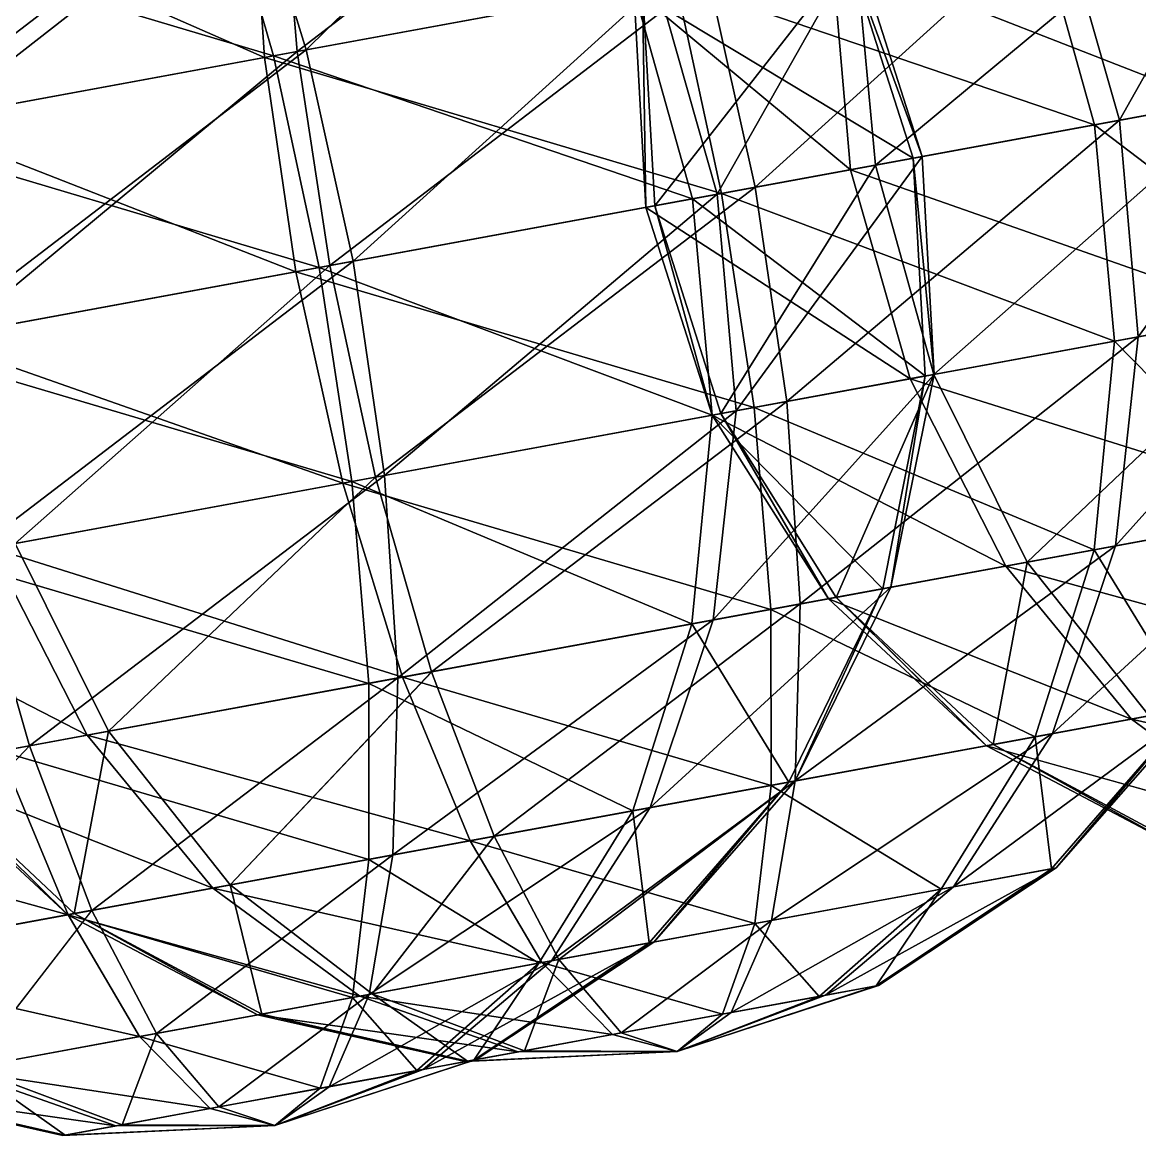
# Model space of a CAD drawing. Header units: metres. Extents: x -550 to 12, y -466 to 28.
# Drawn here: x -425.71 to -385.62, y -94.14 to -54.18 of the extents above; entities that cross this region are included whole.
import ezdxf

# ---------------------------------------------------------------- set-up
doc = ezdxf.new("R2010")
doc.units = ezdxf.units.M

msp = doc.modelspace()

# ---------------------------------------------------------------- linework, layer by layer
for points in [[(-415.8435, -55.230766, -864.58636), (-416.45117, -47.98564, -861.67566), (-403.22772, -45.55163, -861.3896), (-403.22763, -45.55153, -861.38947)], [(-415.8435, -55.230766, -864.58636), (-403.22772, -45.55163, -861.3896), (-401.09467, -52.515976, -864.26733), (-401.09457, -52.515877, -864.2672)], [(-415.52658, -55.17244, -1243.4569), (-417.65964, -48.20809, -1240.5791), (-406.34845, -46.12607, -1233.6086), (-406.34836, -46.12597, -1233.6085)], [(-415.52658, -55.17244, -1243.4569), (-406.34845, -46.12607, -1233.6086), (-402.91058, -52.850243, -1235.6823), (-402.9105, -52.850143, -1235.6821)], [(-428.77325, -57.610718, -857.3644), (-428.04367, -50.119446, -855.20056), (-416.45117, -47.98564, -861.67566), (-416.45108, -47.985542, -861.67554)], [(-428.77325, -57.610718, -857.3644), (-416.45117, -47.98564, -861.67566), (-415.8435, -55.230766, -864.58636), (-415.8434, -55.230667, -864.58624)], [(-416.69757, -55.387985, -1187.4888), (-418.70953, -48.401344, -1190.3995), (-431.93298, -50.835358, -1190.6855), (-431.9329, -50.83526, -1190.6854)], [(-430.27542, -57.88723, -1243.7759), (-430.8831, -50.642105, -1240.8651), (-417.65964, -48.20809, -1240.5791), (-417.65955, -48.207993, -1240.579)], [(-430.27542, -57.88723, -1243.7759), (-417.65964, -48.20809, -1240.5791), (-415.52658, -55.17244, -1243.4569), (-415.5265, -55.17234, -1243.4568)], [(-417.0145, -55.446312, -808.6183), (-417.50107, -48.178894, -811.49603), (-428.81226, -50.260918, -818.46655), (-428.81216, -50.26082, -818.46643)], [(-403.76782, -53.008034, -1194.7108), (-418.70953, -48.401344, -1190.3995), (-416.69757, -55.387985, -1187.4888), (-416.69748, -55.387886, -1187.4886)], [(-402.26566, -52.73152, -808.29926), (-417.50107, -48.178894, -811.49603), (-417.0145, -55.446312, -808.6183), (-417.0144, -55.446213, -808.61816)], [(-386.34723, -57.696465, -857.2), (-388.47867, -50.19378, -856.49274), (-381.376, -48.886406, -843.34576), (-381.37592, -48.886307, -843.34564)], [(-386.34723, -57.696465, -857.2), (-381.376, -48.886406, -843.34576), (-378.99402, -56.34297, -843.5893), (-378.99393, -56.342873, -843.5892)], [(-395.10037, -59.307636, -973.32666), (-395.81036, -51.543312, -972.5886), (-382.8806, -49.16336, -979.8106), (-382.88052, -49.16326, -979.8105)], [(-395.10037, -59.307636, -973.32666), (-382.8806, -49.16336, -979.8106), (-381.7145, -56.84373, -980.8034), (-381.71442, -56.84363, -980.8033)], [(-379.31885, -56.402763, -828.06366), (-381.68976, -48.94416, -828.3492), (-389.3359, -50.35157, -815.52124), (-389.33582, -50.35147, -815.5211)], [(-382.92682, -57.06688, -922.86096), (-384.0516, -49.378906, -923.8425), (-396.6676, -51.701103, -931.6171), (-396.6675, -51.701004, -931.617)], [(-417.0145, -55.446312, -808.6183), (-428.81226, -50.260918, -818.46655), (-429.6305, -57.76851, -816.3929), (-429.6304, -57.76841, -816.39276)], [(-387.2347, -57.85982, -814.7832), (-389.3359, -50.35157, -815.52124), (-402.26566, -52.73152, -808.29926), (-402.26556, -52.731422, -808.29913)], [(-399.40826, -60.100582, -865.2489), (-401.09467, -52.515976, -864.26733), (-388.47867, -50.19378, -856.49274), (-388.47858, -50.19368, -856.4926)], [(-399.40826, -60.100582, -865.2489), (-388.47867, -50.19378, -856.49274), (-386.34723, -57.696465, -857.2), (-386.34714, -57.696365, -857.1999)], [(-379.31885, -56.402763, -828.06366), (-389.3359, -50.35157, -815.52124), (-387.2347, -57.85982, -814.7832), (-387.23462, -57.859722, -814.7831)], [(-416.69757, -55.387985, -1187.4888), (-431.93298, -50.835358, -1190.6855), (-431.4464, -58.102776, -1187.8077), (-431.44632, -58.102676, -1187.8076)], [(-395.98785, -59.470993, -930.90985), (-396.6676, -51.701103, -931.6171), (-403.77026, -53.008476, -944.7641), (-403.77017, -53.008377, -944.764)], [(-393.75076, -59.059227, -1207.2532), (-396.12167, -51.600624, -1207.5387), (-403.76782, -53.008034, -1194.7108), (-403.76773, -53.007935, -1194.7107)], [(-403.01624, -60.764698, -960.0462), (-403.4565, -52.95072, -959.7607), (-395.81036, -51.543312, -972.5886), (-395.81027, -51.543213, -972.5885)], [(-403.01624, -60.764698, -960.0462), (-395.81036, -51.543312, -972.5886), (-395.10037, -59.307636, -973.32666), (-395.10028, -59.307537, -973.32654)], [(-400.77914, -60.35293, -1236.3895), (-402.91058, -52.850243, -1235.6823), (-395.80792, -51.54287, -1222.5353), (-395.80783, -51.54277, -1222.5352)], [(-400.77914, -60.35293, -1236.3895), (-395.80792, -51.54287, -1222.5353), (-393.4259, -58.999435, -1222.7788), (-393.4258, -58.999336, -1222.7787)], [(-382.92682, -57.06688, -922.86096), (-396.6676, -51.701103, -931.6171), (-395.98785, -59.470993, -930.90985), (-395.98776, -59.470894, -930.9097)], [(-393.4259, -58.999435, -1222.7788), (-395.80792, -51.54287, -1222.5353), (-396.12167, -51.600624, -1207.5387), (-396.12158, -51.600525, -1207.5386)], [(-393.4259, -58.999435, -1222.7788), (-396.12167, -51.600624, -1207.5387), (-393.75076, -59.059227, -1207.2532), (-393.75067, -59.059128, -1207.253)], [(-400.62057, -60.32373, -807.30646), (-402.26566, -52.73152, -808.29926), (-417.0145, -55.446312, -808.6183), (-417.0144, -55.446213, -808.61816)], [(-414.6774, -62.911137, -865.57916), (-415.8435, -55.230766, -864.58636), (-401.09467, -52.515976, -864.26733), (-401.09457, -52.515877, -864.2672)], [(-401.09467, -52.515976, -864.26733), (-401.09467, -52.515976, -864.26733), (-415.8435, -55.230766, -864.58636), (-415.8434, -55.230667, -864.58624)], [(-413.84018, -62.757046, -1244.4384), (-415.52658, -55.17244, -1243.4569), (-402.91058, -52.850243, -1235.6823), (-402.9105, -52.850143, -1235.6821)], [(-414.6774, -62.911137, -865.57916), (-401.09467, -52.515976, -864.26733), (-399.40826, -60.100582, -865.2489), (-399.40817, -60.100483, -865.2488)], [(-413.84018, -62.757046, -1244.4384), (-402.91058, -52.850243, -1235.6823), (-400.77914, -60.35293, -1236.3895), (-400.77905, -60.35283, -1236.3894)], [(-387.2347, -57.85982, -814.7832), (-402.26566, -52.73152, -808.29926), (-400.62057, -60.32373, -807.30646), (-400.62048, -60.32363, -807.30634)], [(-401.66663, -60.516285, -1193.9728), (-403.76782, -53.008034, -1194.7108), (-416.69757, -55.387985, -1187.4888), (-416.69748, -55.387886, -1187.4886)], [(-403.34106, -60.82449, -944.52057), (-403.77026, -53.008476, -944.7641), (-403.4565, -52.95072, -959.7607), (-403.45642, -52.950623, -959.76056)], [(-395.98785, -59.470993, -930.90985), (-403.77026, -53.008476, -944.7641), (-403.34106, -60.82449, -944.52057), (-403.34097, -60.82439, -944.52045)], [(-393.75076, -59.059227, -1207.2532), (-403.76782, -53.008034, -1194.7108), (-401.66663, -60.516285, -1193.9728), (-401.66653, -60.516186, -1193.9727)], [(-403.34106, -60.82449, -944.52057), (-403.4565, -52.95072, -959.7607), (-403.01624, -60.764698, -960.0462), (-403.01614, -60.7646, -960.0461)], [(-429.1093, -65.5676, -1244.7687), (-430.27542, -57.88723, -1243.7759), (-415.52658, -55.17244, -1243.4569), (-415.5265, -55.17234, -1243.4568)], [(-415.52658, -55.17244, -1243.4569), (-415.52658, -55.17244, -1243.4569), (-430.27542, -57.88723, -1243.7759), (-430.27533, -57.88713, -1243.7758)], [(-429.1093, -65.5676, -1244.7687), (-415.52658, -55.17244, -1243.4569), (-413.84018, -62.757046, -1244.4384), (-413.8401, -62.756947, -1244.4382)], [(-428.06326, -65.375046, -858.1024), (-428.77325, -57.610718, -857.3644), (-415.8435, -55.230766, -864.58636), (-415.8434, -55.230667, -864.58624)], [(-428.06326, -65.375046, -858.1024), (-415.8435, -55.230766, -864.58636), (-414.6774, -62.911137, -865.57916), (-414.6773, -62.911037, -865.57904)], [(-415.0525, -62.980194, -1186.496), (-416.69757, -55.387985, -1187.4888), (-431.4464, -58.102776, -1187.8077), (-431.44632, -58.102676, -1187.8076)], [(-415.8897, -63.134285, -807.6367), (-417.0145, -55.446312, -808.6183), (-429.6305, -57.76851, -816.3929), (-429.6304, -57.76841, -816.39276)], [(-400.62057, -60.32373, -807.30646), (-417.0145, -55.446312, -808.6183), (-415.8897, -63.134285, -807.6367), (-415.88962, -63.134186, -807.6366)], [(-401.66663, -60.516285, -1193.9728), (-416.69757, -55.387985, -1187.4888), (-415.0525, -62.980194, -1186.496), (-415.0524, -62.980095, -1186.4958)], [(-378.87857, -64.216736, -828.3492), (-379.31885, -56.402763, -828.06366), (-387.2347, -57.85982, -814.7832), (-387.23462, -57.859722, -814.7831)], [(-385.66748, -65.466354, -856.49274), (-386.34723, -57.696465, -857.2), (-378.99402, -56.34297, -843.5893), (-378.99393, -56.342873, -843.5892)], [(-385.66748, -65.466354, -856.49274), (-378.99402, -56.34297, -843.5893), (-378.56482, -64.15898, -843.34576), (-378.56473, -64.15888, -843.34564)], [(-392.99918, -66.81589, -972.5886), (-395.10037, -59.307636, -973.32666), (-381.7145, -56.84373, -980.8034), (-381.71442, -56.84363, -980.8033)], [(-392.99918, -66.81589, -972.5886), (-381.7145, -56.84373, -980.8034), (-380.06943, -64.435936, -979.8106), (-380.06934, -64.43584, -979.8105)], [(-381.24042, -64.65148, -923.8425), (-382.92682, -57.06688, -922.86096), (-395.98785, -59.470993, -930.90985), (-395.98776, -59.470894, -930.9097)], [(-398.28348, -67.78855, -864.26733), (-399.40826, -60.100582, -865.2489), (-386.34723, -57.696465, -857.2), (-386.34714, -57.696365, -857.1999)], [(-398.28348, -67.78855, -864.26733), (-386.34723, -57.696465, -857.2), (-385.66748, -65.466354, -856.49274), (-385.6674, -65.466255, -856.4926)], [(-415.0525, -62.980194, -1186.496), (-431.4464, -58.102776, -1187.8077), (-430.32162, -65.79075, -1186.8263), (-430.32153, -65.79065, -1186.8262)], [(-415.8897, -63.134285, -807.6367), (-429.6305, -57.76851, -816.3929), (-428.95074, -65.5384, -815.6856), (-428.95065, -65.5383, -815.6855)], [(-386.52472, -65.624146, -815.52124), (-387.2347, -57.85982, -814.7832), (-400.62057, -60.32373, -807.30646), (-400.62048, -60.32363, -807.30634)], [(-378.87857, -64.216736, -828.3492), (-387.2347, -57.85982, -814.7832), (-386.52472, -65.624146, -815.52124), (-386.52463, -65.62405, -815.5211)], [(-400.64532, -68.2233, -959.7607), (-403.01624, -60.764698, -960.0462), (-395.10037, -59.307636, -973.32666), (-395.10028, -59.307537, -973.32654)], [(-393.3105, -66.8732, -1207.5387), (-393.75076, -59.059227, -1207.2532), (-401.66663, -60.516285, -1193.9728), (-401.66653, -60.516186, -1193.9727)], [(-400.0994, -68.12282, -1235.6823), (-400.77914, -60.35293, -1236.3895), (-393.4259, -58.999435, -1222.7788), (-393.4258, -58.999336, -1222.7787)], [(-400.64532, -68.2233, -959.7607), (-395.10037, -59.307636, -973.32666), (-392.99918, -66.81589, -972.5886), (-392.99908, -66.81579, -972.5885)], [(-400.0994, -68.12282, -1235.6823), (-393.4259, -58.999435, -1222.7788), (-392.9967, -66.815445, -1222.5353), (-392.9966, -66.815346, -1222.5352)], [(-392.9967, -66.815445, -1222.5353), (-393.4259, -58.999435, -1222.7788), (-393.75076, -59.059227, -1207.2532), (-393.75067, -59.059128, -1207.253)], [(-392.9967, -66.815445, -1222.5353), (-393.75076, -59.059227, -1207.2532), (-393.3105, -66.8732, -1207.5387), (-393.3104, -66.8731, -1207.5386)], [(-393.8564, -66.97368, -931.6171), (-395.98785, -59.470993, -930.90985), (-403.34106, -60.82449, -944.52057), (-403.34097, -60.82439, -944.52045)], [(-381.24042, -64.65148, -923.8425), (-395.98785, -59.470993, -930.90985), (-393.8564, -66.97368, -931.6171), (-393.85632, -66.97358, -931.617)], [(-413.03232, -70.50334, -864.58636), (-414.6774, -62.911137, -865.57916), (-399.40826, -60.100582, -865.2489), (-399.40817, -60.100483, -865.2488)], [(-399.40826, -60.100582, -865.2489), (-399.40826, -60.100582, -865.2489), (-414.6774, -62.911137, -865.57916), (-414.6773, -62.911037, -865.57904)], [(-413.03232, -70.50334, -864.58636), (-399.40826, -60.100582, -865.2489), (-398.28348, -67.78855, -864.26733), (-398.2834, -67.78845, -864.2672)], [(-399.45447, -68.0041, -808.29926), (-400.62057, -60.32373, -807.30646), (-415.8897, -63.134285, -807.6367), (-415.88962, -63.134186, -807.6366)], [(-400.95663, -68.28061, -1194.7108), (-401.66663, -60.516285, -1193.9728), (-415.0525, -62.980194, -1186.496), (-415.0524, -62.980095, -1186.4958)], [(-412.7154, -70.445015, -1243.4569), (-413.84018, -62.757046, -1244.4384), (-400.77914, -60.35293, -1236.3895), (-400.77905, -60.35283, -1236.3894)], [(-412.7154, -70.445015, -1243.4569), (-400.77914, -60.35293, -1236.3895), (-400.0994, -68.12282, -1235.6823), (-400.0993, -68.12272, -1235.6821)], [(-393.3105, -66.8732, -1207.5387), (-401.66663, -60.516285, -1193.9728), (-400.95663, -68.28061, -1194.7108), (-400.95654, -68.28051, -1194.7107)], [(-386.52472, -65.624146, -815.52124), (-400.62057, -60.32373, -807.30646), (-399.45447, -68.0041, -808.29926), (-399.45438, -68.004, -808.29913)], [(-400.95908, -68.28105, -944.7641), (-403.34106, -60.82449, -944.52057), (-403.01624, -60.764698, -960.0462), (-403.01614, -60.7646, -960.0461)], [(-393.8564, -66.97368, -931.6171), (-403.34106, -60.82449, -944.52057), (-400.95908, -68.28105, -944.7641), (-400.95898, -68.28095, -944.764)], [(-400.95908, -68.28105, -944.7641), (-403.01624, -60.764698, -960.0462), (-400.64532, -68.2233, -959.7607), (-400.64523, -68.2232, -959.76056)], [(-427.46423, -73.159805, -1243.7759), (-429.1093, -65.5676, -1244.7687), (-413.84018, -62.757046, -1244.4384), (-413.8401, -62.756947, -1244.4382)], [(-413.84018, -62.757046, -1244.4384), (-413.84018, -62.757046, -1244.4384), (-429.1093, -65.5676, -1244.7687), (-429.10922, -65.5675, -1244.7686)], [(-425.96207, -72.88329, -857.3644), (-428.06326, -65.375046, -858.1024), (-414.6774, -62.911137, -865.57916), (-414.6773, -62.911037, -865.57904)], [(-427.46423, -73.159805, -1243.7759), (-413.84018, -62.757046, -1244.4384), (-412.7154, -70.445015, -1243.4569), (-412.7153, -70.444916, -1243.4568)], [(-425.96207, -72.88329, -857.3644), (-414.6774, -62.911137, -865.57916), (-413.03232, -70.50334, -864.58636), (-413.03223, -70.50324, -864.58624)], [(-413.88638, -70.66056, -1187.4888), (-415.0525, -62.980194, -1186.496), (-430.32162, -65.79075, -1186.8263), (-430.32153, -65.79065, -1186.8262)], [(-414.2033, -70.71889, -808.6183), (-415.8897, -63.134285, -807.6367), (-428.95074, -65.5384, -815.6856), (-428.95065, -65.5383, -815.6855)], [(-399.45447, -68.0041, -808.29926), (-415.8897, -63.134285, -807.6367), (-414.2033, -70.71889, -808.6183), (-414.20322, -70.71879, -808.61816)], [(-400.95663, -68.28061, -1194.7108), (-415.0525, -62.980194, -1186.496), (-413.88638, -70.66056, -1187.4888), (-413.8863, -70.66046, -1187.4886)], [(-389.64996, -73.55638, -970.4248), (-392.99918, -66.81589, -972.5886), (-380.06943, -64.435936, -979.8106), (-380.06934, -64.43584, -979.8105)], [(-389.64996, -73.55638, -970.4248), (-380.06943, -64.435936, -979.8106), (-378.05746, -71.42258, -976.8999), (-378.05737, -71.42248, -976.8998)], [(-380.39896, -71.85357, -829.1862), (-378.87857, -64.216736, -828.3492), (-386.52472, -65.624146, -815.52124), (-386.52463, -65.62405, -815.5211)], [(-386.48572, -72.97395, -854.41907), (-385.66748, -65.466354, -856.49274), (-378.56482, -64.15898, -843.34576), (-378.56473, -64.15888, -843.34564)], [(-386.48572, -72.97395, -854.41907), (-378.56482, -64.15898, -843.34576), (-380.11765, -71.80179, -842.63184), (-380.11755, -71.80169, -842.6317)], [(-379.10736, -71.61583, -926.7203), (-381.24042, -64.65148, -923.8425), (-393.8564, -66.97368, -931.6171), (-393.85632, -66.97358, -931.617)], [(-414.2033, -70.71889, -808.6183), (-428.95074, -65.5384, -815.6856), (-426.8193, -73.04108, -816.3929), (-426.8192, -73.04098, -816.39276)], [(-387.2543, -73.11542, -817.68506), (-386.52472, -65.624146, -815.52124), (-399.45447, -68.0041, -808.29926), (-399.45438, -68.004, -808.29913)], [(-397.7969, -75.05598, -861.3896), (-398.28348, -67.78855, -864.26733), (-385.66748, -65.466354, -856.49274), (-385.6674, -65.466255, -856.4926)], [(-397.7969, -75.05598, -861.3896), (-385.66748, -65.466354, -856.49274), (-386.48572, -72.97395, -854.41907), (-386.48563, -72.973854, -854.41895)], [(-380.39896, -71.85357, -829.1862), (-386.52472, -65.624146, -815.52124), (-387.2543, -73.11542, -817.68506), (-387.2542, -73.11532, -817.68494)], [(-413.88638, -70.66056, -1187.4888), (-430.32162, -65.79075, -1186.8263), (-428.63522, -73.37535, -1187.8077), (-428.63513, -73.37525, -1187.8076)], [(-394.83087, -74.51003, -1208.3757), (-393.3105, -66.8732, -1207.5387), (-400.95663, -68.28061, -1194.7108), (-400.95654, -68.28051, -1194.7107)], [(-400.91766, -75.63042, -1233.6086), (-400.0994, -68.12282, -1235.6823), (-392.9967, -66.815445, -1222.5353), (-392.9966, -66.815346, -1222.5352)], [(-400.91766, -75.63042, -1233.6086), (-392.9967, -66.815445, -1222.5353), (-394.54956, -74.45825, -1221.8213), (-394.54947, -74.45815, -1221.8212)], [(-396.5053, -74.81824, -958.92365), (-400.64532, -68.2233, -959.7607), (-392.99918, -66.81589, -972.5886), (-392.99908, -66.81579, -972.5885)], [(-396.5053, -74.81824, -958.92365), (-392.99918, -66.81589, -972.5886), (-389.64996, -73.55638, -970.4248), (-389.64987, -73.55628, -970.4247)], [(-394.54956, -74.45825, -1221.8213), (-393.3105, -66.8732, -1207.5387), (-394.83087, -74.51003, -1208.3757), (-394.83078, -74.50993, -1208.3756)], [(-394.54956, -74.45825, -1221.8213), (-392.9967, -66.815445, -1222.5353), (-393.3105, -66.8732, -1207.5387), (-393.3104, -66.8731, -1207.5386)], [(-390.41855, -73.69786, -933.6908), (-393.8564, -66.97368, -931.6171), (-400.95908, -68.28105, -944.7641), (-400.95898, -68.28095, -944.764)], [(-379.10736, -71.61583, -926.7203), (-393.8564, -66.97368, -931.6171), (-390.41855, -73.69786, -933.6908), (-390.41846, -73.69776, -933.6907)], [(-398.8468, -75.24923, -811.20996), (-399.45447, -68.0041, -808.29926), (-414.2033, -70.71889, -808.6183), (-414.20322, -70.71879, -808.61816)], [(-411.02036, -77.48998, -861.67566), (-413.03232, -70.50334, -864.58636), (-398.28348, -67.78855, -864.26733), (-398.2834, -67.78845, -864.2672)], [(-398.28348, -67.78855, -864.26733), (-398.28348, -67.78855, -864.26733), (-413.03232, -70.50334, -864.58636), (-413.03223, -70.50324, -864.58624)], [(-412.22882, -77.71244, -1240.5791), (-412.7154, -70.445015, -1243.4569), (-400.0994, -68.12282, -1235.6823), (-400.0993, -68.12272, -1235.6821)], [(-412.22882, -77.71244, -1240.5791), (-400.0994, -68.12282, -1235.6823), (-400.91766, -75.63042, -1233.6086), (-400.91757, -75.63032, -1233.6085)], [(-411.02036, -77.48998, -861.67566), (-398.28348, -67.78855, -864.26733), (-397.7969, -75.05598, -861.3896), (-397.7968, -75.05588, -861.38947)], [(-387.2543, -73.11542, -817.68506), (-399.45447, -68.0041, -808.29926), (-398.8468, -75.24923, -811.20996), (-398.8467, -75.24913, -811.20984)], [(-401.68622, -75.77188, -1196.8745), (-400.95663, -68.28061, -1194.7108), (-413.88638, -70.66056, -1187.4888), (-413.8863, -70.66046, -1187.4886)], [(-394.83087, -74.51003, -1208.3757), (-400.95663, -68.28061, -1194.7108), (-401.68622, -75.77188, -1196.8745), (-401.68613, -75.77178, -1196.8744)], [(-396.78662, -74.87002, -945.478), (-400.95908, -68.28105, -944.7641), (-400.64532, -68.2233, -959.7607), (-400.64523, -68.2232, -959.76056)], [(-390.41855, -73.69786, -933.6908), (-400.95908, -68.28105, -944.7641), (-396.78662, -74.87002, -945.478), (-396.78653, -74.86992, -945.4779)], [(-396.78662, -74.87002, -945.478), (-400.64532, -68.2233, -959.7607), (-396.5053, -74.81824, -958.92365), (-396.50522, -74.81814, -958.9235)], [(-425.45227, -80.14645, -1240.8651), (-427.46423, -73.159805, -1243.7759), (-412.7154, -70.445015, -1243.4569), (-412.7153, -70.444916, -1243.4568)], [(-412.7154, -70.445015, -1243.4569), (-412.7154, -70.445015, -1243.4569), (-427.46423, -73.159805, -1243.7759), (-427.46414, -73.159706, -1243.7758)], [(-422.61285, -79.623795, -855.20056), (-425.96207, -72.88329, -857.3644), (-413.03232, -70.50334, -864.58636), (-413.03223, -70.50324, -864.58624)], [(-425.45227, -80.14645, -1240.8651), (-412.7154, -70.445015, -1243.4569), (-412.22882, -77.71244, -1240.5791), (-412.22873, -77.71234, -1240.579)], [(-422.61285, -79.623795, -855.20056), (-413.03232, -70.50334, -864.58636), (-411.02036, -77.48998, -861.67566), (-411.02026, -77.48988, -861.67554)], [(-413.27872, -77.90569, -1190.3995), (-413.88638, -70.66056, -1187.4888), (-428.63522, -73.37535, -1187.8077), (-428.63513, -73.37525, -1187.8076)], [(-412.07025, -77.68324, -811.49603), (-414.2033, -70.71889, -808.6183), (-426.8193, -73.04108, -816.3929), (-426.8192, -73.04098, -816.39276)], [(-398.8468, -75.24923, -811.20996), (-414.2033, -70.71889, -808.6183), (-412.07025, -77.68324, -811.49603), (-412.07016, -77.68314, -811.4959)], [(-401.68622, -75.77188, -1196.8745), (-413.88638, -70.66056, -1187.4888), (-413.27872, -77.90569, -1190.3995), (-413.27863, -77.905594, -1190.3994)], [(-376.673, -77.48532, -931.2981), (-379.10736, -71.61583, -926.7203), (-390.41855, -73.69786, -933.6908), (-390.41846, -73.69776, -933.6907)], [(-385.281, -79.06978, -966.9827), (-389.64996, -73.55638, -970.4248), (-378.05746, -71.42258, -976.8999), (-378.05737, -71.42248, -976.8998)], [(-388.74622, -79.70761, -851.12036), (-386.48572, -72.97395, -854.41907), (-380.11765, -71.80179, -842.63184), (-380.11755, -71.80169, -842.6317)], [(-388.74622, -79.70761, -851.12036), (-380.11765, -71.80179, -842.63184), (-383.5467, -78.75055, -841.49615), (-383.5466, -78.75045, -841.49603)], [(-383.7764, -78.79282, -830.5178), (-380.39896, -71.85357, -829.1862), (-387.2543, -73.11542, -817.68506), (-387.2542, -73.11532, -817.68494)], [(-429.4682, -80.88564, -843.6994), (-425.96207, -72.88329, -857.3644), (-422.61285, -79.623795, -855.20056), (-422.61276, -79.623695, -855.20044)], [(-437.04477, -82.28026, -1234.3901), (-427.46423, -73.159805, -1243.7759), (-425.45227, -80.14645, -1240.8651), (-425.45218, -80.14635, -1240.865)], [(-423.38144, -79.76526, -818.46655), (-426.8193, -73.04108, -816.3929), (-433.92197, -74.34846, -829.53986), (-433.92188, -74.34836, -829.53973)], [(-412.07025, -77.68324, -811.49603), (-426.8193, -73.04108, -816.3929), (-423.38144, -79.76526, -818.46655), (-423.38135, -79.76516, -818.46643)], [(-389.37378, -79.82312, -821.12714), (-387.2543, -73.11542, -817.68506), (-398.8468, -75.24923, -811.20996), (-398.8467, -75.24913, -811.20984)], [(-397.98175, -81.40758, -856.81177), (-397.7969, -75.05598, -861.3896), (-386.48572, -72.97395, -854.41907), (-386.48563, -72.973854, -854.41895)], [(-397.98175, -81.40758, -856.81177), (-386.48572, -72.97395, -854.41907), (-388.74622, -79.70761, -851.12036), (-388.74612, -79.70751, -851.12024)], [(-383.7764, -78.79282, -830.5178), (-387.2543, -73.11542, -817.68506), (-389.37378, -79.82312, -821.12714), (-389.3737, -79.82302, -821.127)], [(-413.27872, -77.90569, -1190.3995), (-428.63522, -73.37535, -1187.8077), (-426.50217, -80.33971, -1190.6855), (-426.50208, -80.33961, -1190.6854)], [(-385.90854, -79.18529, -936.9895), (-390.41855, -73.69786, -933.6908), (-396.78662, -74.87002, -945.478), (-396.78653, -74.86992, -945.4779)], [(-390.8784, -80.100075, -957.59204), (-396.5053, -74.81824, -958.92365), (-389.64996, -73.55638, -970.4248), (-389.64987, -73.55628, -970.4247)], [(-390.8784, -80.100075, -957.59204), (-389.64996, -73.55638, -970.4248), (-385.281, -79.06978, -966.9827), (-385.2809, -79.06968, -966.9826)], [(-376.673, -77.48532, -931.2981), (-390.41855, -73.69786, -933.6908), (-385.90854, -79.18529, -936.9895), (-385.90845, -79.18519, -936.9894)], [(-423.38144, -79.76526, -818.46655), (-433.92197, -74.34846, -829.53986), (-429.7495, -80.93742, -830.2538), (-429.74942, -80.937325, -830.25366)], [(-403.17813, -82.364075, -1230.3099), (-400.91766, -75.63042, -1233.6086), (-394.54956, -74.45825, -1221.8213), (-394.54947, -74.45815, -1221.8212)], [(-403.17813, -82.364075, -1230.3099), (-394.54956, -74.45825, -1221.8213), (-397.9786, -81.40701, -1220.6857), (-397.97852, -81.40691, -1220.6855)], [(-398.2083, -81.44929, -1209.7074), (-394.83087, -74.51003, -1208.3757), (-401.68622, -75.77188, -1196.8745), (-401.68613, -75.77178, -1196.8744)], [(-397.9786, -81.40701, -1220.6857), (-394.83087, -74.51003, -1208.3757), (-398.2083, -81.44929, -1209.7074), (-398.20822, -81.44919, -1209.7073)], [(-397.9786, -81.40701, -1220.6857), (-394.54956, -74.45825, -1221.8213), (-394.83087, -74.51003, -1208.3757), (-394.83078, -74.50993, -1208.3756)], [(-391.10806, -80.14236, -946.6137), (-396.78662, -74.87002, -945.478), (-396.5053, -74.81824, -958.92365), (-396.50522, -74.81814, -958.9235)], [(-385.90854, -79.18529, -936.9895), (-396.78662, -74.87002, -945.478), (-391.10806, -80.14236, -946.6137), (-391.10797, -80.14226, -946.6136)], [(-391.10806, -80.14236, -946.6137), (-396.5053, -74.81824, -958.92365), (-390.8784, -80.100075, -957.59204), (-390.8783, -80.099976, -957.5919)], [(-398.839, -81.56537, -815.8403), (-398.8468, -75.24923, -811.20996), (-412.07025, -77.68324, -811.49603), (-412.07016, -77.68314, -811.4959)], [(-408.77866, -83.39494, -857.04535), (-411.02036, -77.48998, -861.67566), (-397.7969, -75.05598, -861.3896), (-397.7968, -75.05588, -861.38947)], [(-397.7969, -75.05598, -861.3896), (-397.7969, -75.05598, -861.3896), (-411.02036, -77.48998, -861.67566), (-411.02026, -77.48988, -861.67554)], [(-408.77866, -83.39494, -857.04535), (-397.7969, -75.05598, -861.3896), (-397.98175, -81.40758, -856.81177), (-397.98166, -81.40748, -856.81165)], [(-389.37378, -79.82312, -821.12714), (-398.8468, -75.24923, -811.20996), (-398.839, -81.56537, -815.8403), (-398.8389, -81.56527, -815.84015)], [(-412.41367, -84.06404, -1236.0013), (-412.22882, -77.71244, -1240.5791), (-400.91766, -75.63042, -1233.6086), (-400.91757, -75.63032, -1233.6085)], [(-412.41367, -84.06404, -1236.0013), (-400.91766, -75.63042, -1233.6086), (-403.17813, -82.364075, -1230.3099), (-403.17804, -82.363976, -1230.3098)], [(-403.8057, -82.47958, -1200.3167), (-401.68622, -75.77188, -1196.8745), (-413.27872, -77.90569, -1190.3995), (-413.27863, -77.905594, -1190.3994)], [(-398.2083, -81.44929, -1209.7074), (-401.68622, -75.77188, -1196.8745), (-403.8057, -82.47958, -1200.3167), (-403.8056, -82.479485, -1200.3165)], [(-423.21057, -86.05141, -1236.2349), (-425.45227, -80.14645, -1240.8651), (-412.22882, -77.71244, -1240.5791), (-412.22873, -77.71234, -1240.579)], [(-412.22882, -77.71244, -1240.5791), (-412.22882, -77.71244, -1240.5791), (-425.45227, -80.14645, -1240.8651), (-425.45218, -80.14635, -1240.865)], [(-409.6359, -83.552734, -816.07385), (-412.07025, -77.68324, -811.49603), (-423.38144, -79.76526, -818.46655), (-423.38135, -79.76516, -818.46643)], [(-423.21057, -86.05141, -1236.2349), (-412.22882, -77.71244, -1240.5791), (-412.41367, -84.06404, -1236.0013), (-412.41357, -84.06394, -1236.0012)], [(-418.2439, -85.137184, -851.7585), (-422.61285, -79.623795, -855.20056), (-411.02036, -77.48998, -861.67566), (-411.02026, -77.48988, -861.67554)], [(-418.2439, -85.137184, -851.7585), (-411.02036, -77.48998, -861.67566), (-408.77866, -83.39494, -857.04535), (-408.77856, -83.394844, -857.0452)], [(-398.839, -81.56537, -815.8403), (-412.07025, -77.68324, -811.49603), (-409.6359, -83.552734, -816.07385), (-409.6358, -83.552635, -816.0737)], [(-374.10324, -81.85997, -937.26404), (-376.673, -77.48532, -931.2981), (-385.90854, -79.18529, -936.9895), (-385.90845, -79.18519, -936.9894)], [(-413.2709, -84.22183, -1195.0298), (-413.27872, -77.90569, -1190.3995), (-426.50217, -80.33971, -1190.6855), (-426.50208, -80.33961, -1190.6854)], [(-403.8057, -82.47958, -1200.3167), (-413.27872, -77.90569, -1190.3995), (-413.2709, -84.22183, -1195.0298), (-413.2708, -84.22173, -1195.0297)], [(-392.2949, -85.208466, -846.8214), (-388.74622, -79.70761, -851.12036), (-383.5467, -78.75055, -841.49615), (-383.5466, -78.75045, -841.49603)], [(-392.2949, -85.208466, -846.8214), (-383.5467, -78.75055, -841.49615), (-388.6183, -84.531715, -840.01605), (-388.6182, -84.53162, -840.0159)], [(-388.7807, -84.561615, -832.25323), (-383.7764, -78.79282, -830.5178), (-389.37378, -79.82312, -821.12714), (-389.3737, -79.82302, -821.127)], [(-388.6183, -84.531715, -840.01605), (-383.7764, -78.79282, -830.5178), (-388.7807, -84.561615, -832.25323), (-388.7806, -84.561516, -832.2531)], [(-388.6183, -84.531715, -840.01605), (-383.5467, -78.75055, -841.49615), (-383.7764, -78.79282, -830.5178), (-383.7763, -78.792725, -830.5177)], [(-380.63376, -83.06203, -941.28845), (-385.90854, -79.18529, -936.9895), (-391.10806, -80.14236, -946.6137), (-391.10797, -80.14226, -946.6136)], [(-384.14795, -83.70888, -955.8566), (-390.8784, -80.100075, -957.59204), (-385.281, -79.06978, -966.9827), (-385.2809, -79.06968, -966.9826)], [(-374.10324, -81.85997, -937.26404), (-385.90854, -79.18529, -936.9895), (-380.63376, -83.06203, -941.28845), (-380.63367, -83.06193, -941.2883)], [(-418.87143, -85.2527, -821.76526), (-423.38144, -79.76526, -818.46655), (-429.7495, -80.93742, -830.2538), (-429.74942, -80.937325, -830.25366)], [(-423.84128, -86.16748, -842.3678), (-429.4682, -80.88564, -843.6994), (-422.61285, -79.623795, -855.20056), (-422.61276, -79.623695, -855.20044)], [(-423.84128, -86.16748, -842.3678), (-422.61285, -79.623795, -855.20056), (-418.2439, -85.137184, -851.7585), (-418.2438, -85.137085, -851.75836)], [(-409.6359, -83.552734, -816.07385), (-423.38144, -79.76526, -818.46655), (-418.87143, -85.2527, -821.76526), (-418.87134, -85.2526, -821.76514)], [(-398.8254, -86.41052, -850.8458), (-397.98175, -81.40758, -856.81177), (-388.74622, -79.70761, -851.12036), (-388.74612, -79.70751, -851.12024)], [(-398.8254, -86.41052, -850.8458), (-388.74622, -79.70761, -851.12036), (-392.2949, -85.208466, -846.8214), (-392.2948, -85.20837, -846.8213)], [(-432.6758, -87.79365, -1230.948), (-437.04477, -82.28026, -1234.3901), (-425.45227, -80.14645, -1240.8651), (-425.45218, -80.14635, -1240.865)], [(-432.6758, -87.79365, -1230.948), (-425.45227, -80.14645, -1240.8651), (-423.21057, -86.05141, -1236.2349), (-423.21048, -86.05131, -1236.2347)], [(-392.73865, -85.29014, -825.61304), (-389.37378, -79.82312, -821.12714), (-398.839, -81.56537, -815.8403), (-398.8389, -81.56527, -815.84015)], [(-388.7807, -84.561615, -832.25323), (-389.37378, -79.82312, -821.12714), (-392.73865, -85.29014, -825.61304), (-392.73856, -85.29004, -825.6129)], [(-384.31036, -83.73877, -948.0938), (-391.10806, -80.14236, -946.6137), (-390.8784, -80.100075, -957.59204), (-390.8783, -80.099976, -957.5919)], [(-380.63376, -83.06203, -941.28845), (-391.10806, -80.14236, -946.6137), (-384.31036, -83.73877, -948.0938), (-384.31027, -83.73867, -948.0937)], [(-384.31036, -83.73877, -948.0938), (-390.8784, -80.100075, -957.59204), (-384.14795, -83.70888, -955.8566), (-384.14786, -83.70878, -955.8565)], [(-424.0678, -86.2092, -1195.2633), (-426.50217, -80.33971, -1190.6855), (-437.81335, -82.42172, -1197.656), (-437.81326, -82.42162, -1197.6559)], [(-413.2709, -84.22183, -1195.0298), (-426.50217, -80.33971, -1190.6855), (-424.0678, -86.2092, -1195.2633), (-424.06772, -86.2091, -1195.2632)], [(-424.07095, -86.20976, -831.38947), (-429.7495, -80.93742, -830.2538), (-429.4682, -80.88564, -843.6994), (-429.4681, -80.885544, -843.6993)], [(-418.87143, -85.2527, -821.76526), (-429.7495, -80.93742, -830.2538), (-424.07095, -86.20976, -831.38947), (-424.07086, -86.20966, -831.38934)], [(-424.07095, -86.20976, -831.38947), (-429.4682, -80.88564, -843.6994), (-423.84128, -86.16748, -842.3678), (-423.8412, -86.16738, -842.3677)], [(-399.43158, -86.522095, -821.87463), (-398.839, -81.56537, -815.8403), (-409.6359, -83.552734, -816.07385), (-409.6358, -83.552635, -816.0737)], [(-406.46, -87.815796, -851.011), (-408.77866, -83.39494, -857.04535), (-397.98175, -81.40758, -856.81177), (-397.98166, -81.40748, -856.81165)], [(-397.98175, -81.40758, -856.81177), (-397.98175, -81.40758, -856.81177), (-408.77866, -83.39494, -857.04535), (-408.77856, -83.394844, -857.0452)], [(-406.7268, -87.86493, -1226.011), (-403.17813, -82.364075, -1230.3099), (-397.9786, -81.40701, -1220.6857), (-397.97852, -81.40691, -1220.6855)], [(-406.7268, -87.86493, -1226.011), (-397.9786, -81.40701, -1220.6857), (-403.0502, -87.18818, -1219.2056), (-403.0501, -87.18808, -1219.2054)], [(-406.46, -87.815796, -851.011), (-397.98175, -81.40758, -856.81177), (-398.8254, -86.41052, -850.8458), (-398.82532, -86.41042, -850.8457)], [(-403.21262, -87.21808, -1211.4427), (-398.2083, -81.44929, -1209.7074), (-403.8057, -82.47958, -1200.3167), (-403.8056, -82.479485, -1200.3165)], [(-403.0502, -87.18818, -1219.2056), (-398.2083, -81.44929, -1209.7074), (-403.21262, -87.21808, -1211.4427), (-403.21252, -87.21798, -1211.4426)], [(-403.0502, -87.18818, -1219.2056), (-397.9786, -81.40701, -1220.6857), (-398.2083, -81.44929, -1209.7074), (-398.20822, -81.44919, -1209.7073)], [(-392.73865, -85.29014, -825.61304), (-398.839, -81.56537, -815.8403), (-399.43158, -86.522095, -821.87463), (-399.4315, -86.521996, -821.8745)], [(-424.0678, -86.2092, -1195.2633), (-437.81335, -82.42172, -1197.656), (-433.30334, -87.909164, -1200.9547), (-433.30325, -87.909065, -1200.9546)], [(-407.17056, -87.9466, -1204.8025), (-403.8057, -82.47958, -1200.3167), (-413.2709, -84.22183, -1195.0298), (-413.2708, -84.22173, -1195.0297)], [(-413.25732, -89.066986, -1230.0354), (-412.41367, -84.06404, -1236.0013), (-403.17813, -82.364075, -1230.3099), (-403.17804, -82.363976, -1230.3098)], [(-413.25732, -89.066986, -1230.0354), (-403.17813, -82.364075, -1230.3099), (-406.7268, -87.86493, -1226.011), (-406.7267, -87.86483, -1226.0109)], [(-403.21262, -87.21808, -1211.4427), (-403.8057, -82.47958, -1200.3167), (-407.17056, -87.9466, -1204.8025), (-407.17047, -87.9465, -1204.8024)], [(-407.06613, -87.92737, -822.0398), (-409.6359, -83.552734, -816.07385), (-418.87143, -85.2527, -821.76526), (-418.87134, -85.2526, -821.76514)], [(-413.1529, -89.04775, -847.2726), (-418.2439, -85.137184, -851.7585), (-408.77866, -83.39494, -857.04535), (-408.77856, -83.394844, -857.0452)], [(-413.1529, -89.04775, -847.2726), (-408.77866, -83.39494, -857.04535), (-406.46, -87.815796, -851.011), (-406.4599, -87.8157, -851.01086)], [(-399.43158, -86.522095, -821.87463), (-409.6359, -83.552734, -816.07385), (-407.06613, -87.92737, -822.0398), (-407.06604, -87.92727, -822.0397)], [(-420.8919, -90.47226, -1230.2006), (-423.21057, -86.05141, -1236.2349), (-412.41367, -84.06404, -1236.0013), (-412.41357, -84.06394, -1236.0012)], [(-412.41367, -84.06404, -1236.0013), (-412.41367, -84.06404, -1236.0013), (-423.21057, -86.05141, -1236.2349), (-423.21048, -86.05131, -1236.2347)], [(-420.8919, -90.47226, -1230.2006), (-412.41367, -84.06404, -1236.0013), (-413.25732, -89.066986, -1230.0354), (-413.25723, -89.06689, -1230.0353)], [(-413.8635, -89.17856, -1201.0641), (-413.2709, -84.22183, -1195.0298), (-424.0678, -86.2092, -1195.2633), (-424.06772, -86.2091, -1195.2632)], [(-407.17056, -87.9466, -1204.8025), (-413.2709, -84.22183, -1195.0298), (-413.8635, -89.17856, -1201.0641), (-413.8634, -89.17846, -1201.064)], [(-396.88992, -89.10162, -841.8152), (-392.2949, -85.208466, -846.8214), (-388.6183, -84.531715, -840.01605), (-388.6182, -84.53162, -840.0159)], [(-396.88992, -89.10162, -841.8152), (-388.6183, -84.531715, -840.01605), (-394.9868, -88.75131, -838.2925), (-394.9867, -88.75121, -838.29236)], [(-394.9868, -88.75131, -838.2925), (-388.7807, -84.561615, -832.25323), (-395.07086, -88.766785, -834.2741), (-395.07077, -88.766685, -834.274)], [(-395.07086, -88.766785, -834.2741), (-388.7807, -84.561615, -832.25323), (-392.73865, -85.29014, -825.61304), (-392.73856, -85.29004, -825.6129)], [(-394.9868, -88.75131, -838.2925), (-388.6183, -84.531715, -840.01605), (-388.7807, -84.561615, -832.25323), (-388.7806, -84.561516, -832.2531)], [(-413.59665, -89.129425, -826.0642), (-418.87143, -85.2527, -821.76526), (-424.07095, -86.20976, -831.38947), (-424.07086, -86.20966, -831.38934)], [(-417.11084, -89.776276, -840.6324), (-423.84128, -86.16748, -842.3678), (-418.2439, -85.137184, -851.7585), (-418.2438, -85.137085, -851.75836)], [(-407.06613, -87.92737, -822.0398), (-418.87143, -85.2527, -821.76526), (-413.59665, -89.129425, -826.0642), (-413.59656, -89.129326, -826.0641)], [(-417.11084, -89.776276, -840.6324), (-418.2439, -85.137184, -851.7585), (-413.1529, -89.04775, -847.2726), (-413.1528, -89.04765, -847.27246)], [(-400.2704, -89.72385, -843.8984), (-398.8254, -86.41052, -850.8458), (-392.2949, -85.208466, -846.8214), (-392.2948, -85.20837, -846.8213)], [(-400.2704, -89.72385, -843.8984), (-392.2949, -85.208466, -846.8214), (-396.88992, -89.10162, -841.8152), (-396.88983, -89.101524, -841.81506)], [(-397.11963, -89.1439, -830.8369), (-392.73865, -85.29014, -825.61304), (-399.43158, -86.522095, -821.87463), (-399.4315, -86.521996, -821.8745)], [(-395.07086, -88.766785, -834.2741), (-392.73865, -85.29014, -825.61304), (-397.11963, -89.1439, -830.8369), (-397.11954, -89.1438, -830.8368)], [(-427.5848, -91.704216, -1226.4622), (-432.6758, -87.79365, -1230.948), (-423.21057, -86.05141, -1236.2349), (-423.21048, -86.05131, -1236.2347)], [(-427.5848, -91.704216, -1226.4622), (-423.21057, -86.05141, -1236.2349), (-420.8919, -90.47226, -1230.2006), (-420.8918, -90.47216, -1230.2004)], [(-417.27325, -89.806175, -832.86957), (-424.07095, -86.20976, -831.38947), (-423.84128, -86.16748, -842.3678), (-423.8412, -86.16738, -842.3677)], [(-417.27325, -89.806175, -832.86957), (-423.84128, -86.16748, -842.3678), (-417.11084, -89.776276, -840.6324), (-417.11075, -89.77618, -840.63226)], [(-421.49805, -90.58383, -1201.2292), (-424.0678, -86.2092, -1195.2633), (-433.30334, -87.909164, -1200.9547), (-433.30325, -87.909065, -1200.9546)], [(-413.59665, -89.129425, -826.0642), (-424.07095, -86.20976, -831.38947), (-417.27325, -89.806175, -832.86957), (-417.27316, -89.806076, -832.86945)], [(-413.8635, -89.17856, -1201.0641), (-424.0678, -86.2092, -1195.2633), (-421.49805, -90.58383, -1201.2292), (-421.49796, -90.58373, -1201.2291)], [(-400.58414, -89.7816, -828.90173), (-399.43158, -86.522095, -821.87463), (-407.06613, -87.92737, -822.0398), (-407.06604, -87.92727, -822.0397)], [(-404.22232, -90.45128, -843.9839), (-406.46, -87.815796, -851.011), (-398.8254, -86.41052, -850.8458), (-398.82532, -86.41042, -850.8457)], [(-398.8254, -86.41052, -850.8458), (-398.8254, -86.41052, -850.8458), (-406.46, -87.815796, -851.011), (-406.4599, -87.8157, -851.01086)], [(-404.22232, -90.45128, -843.9839), (-398.8254, -86.41052, -850.8458), (-400.2704, -89.72385, -843.8984), (-400.2703, -89.72375, -843.89825)], [(-397.11963, -89.1439, -830.8369), (-399.43158, -86.522095, -821.87463), (-400.58414, -89.7816, -828.90173), (-400.58405, -89.7815, -828.9016)], [(-411.32184, -91.75809, -1221.0046), (-406.7268, -87.86493, -1226.011), (-403.0502, -87.18818, -1219.2056), (-403.0501, -87.18808, -1219.2054)], [(-411.32184, -91.75809, -1221.0046), (-403.0502, -87.18818, -1219.2056), (-409.4187, -91.407776, -1217.4819), (-409.4186, -91.40768, -1217.4818)], [(-409.4187, -91.407776, -1217.4819), (-403.21262, -87.21808, -1211.4427), (-409.50278, -91.42325, -1213.4636), (-409.5027, -91.42315, -1213.4635)], [(-409.50278, -91.42325, -1213.4636), (-403.21262, -87.21808, -1211.4427), (-407.17056, -87.9466, -1204.8025), (-407.17047, -87.9465, -1204.8024)], [(-409.4187, -91.407776, -1217.4819), (-403.0502, -87.18818, -1219.2056), (-403.21262, -87.21808, -1211.4427), (-403.21252, -87.21798, -1211.4426)], [(-421.49805, -90.58383, -1201.2292), (-433.30334, -87.909164, -1200.9547), (-428.02856, -91.78589, -1205.2537), (-428.02847, -91.78579, -1205.2535)], [(-414.7023, -92.38031, -1223.0879), (-413.25732, -89.066986, -1230.0354), (-406.7268, -87.86493, -1226.011), (-406.7267, -87.86483, -1226.0109)], [(-414.7023, -92.38031, -1223.0879), (-406.7268, -87.86493, -1226.011), (-411.32184, -91.75809, -1221.0046), (-411.32175, -91.75799, -1221.0045)], [(-411.55154, -91.80036, -1210.0264), (-407.17056, -87.9466, -1204.8025), (-413.8635, -89.17856, -1201.0641), (-413.8634, -89.17846, -1201.064)], [(-404.5361, -90.50903, -828.98724), (-407.06613, -87.92737, -822.0398), (-413.59665, -89.129425, -826.0642), (-413.59656, -89.129326, -826.0641)], [(-407.68683, -91.08898, -842.0487), (-413.1529, -89.04775, -847.2726), (-406.46, -87.815796, -851.011), (-406.4599, -87.8157, -851.01086)], [(-409.50278, -91.42325, -1213.4636), (-407.17056, -87.9466, -1204.8025), (-411.55154, -91.80036, -1210.0264), (-411.55145, -91.80026, -1210.0262)], [(-407.68683, -91.08898, -842.0487), (-406.46, -87.815796, -851.011), (-404.22232, -90.45128, -843.9839), (-404.22223, -90.45118, -843.98376)], [(-400.58414, -89.7816, -828.90173), (-407.06613, -87.92737, -822.0398), (-404.5361, -90.50903, -828.98724), (-404.536, -90.508934, -828.9871)], [(-402.21817, -91.12178, -836.4428), (-396.88992, -89.10162, -841.8152), (-394.9868, -88.75131, -838.2925), (-394.9867, -88.75121, -838.29236)], [(-402.21817, -91.12178, -836.4428), (-394.9868, -88.75131, -838.2925), (-395.07086, -88.766785, -834.2741), (-395.07077, -88.766685, -834.274)], [(-402.21817, -91.12178, -836.4428), (-395.07086, -88.766785, -834.2741), (-397.11963, -89.1439, -830.8369), (-397.11954, -89.1438, -830.8368)], [(-415.01605, -92.438065, -1208.0913), (-413.8635, -89.17856, -1201.0641), (-421.49805, -90.58383, -1201.2292), (-421.49796, -90.58373, -1201.2291)], [(-418.65424, -93.10774, -1223.1733), (-420.8919, -90.47226, -1230.2006), (-413.25732, -89.066986, -1230.0354), (-413.25723, -89.06689, -1230.0353)], [(-413.25732, -89.066986, -1230.0354), (-413.25732, -89.066986, -1230.0354), (-420.8919, -90.47226, -1230.2006), (-420.8918, -90.47216, -1230.2004)], [(-418.65424, -93.10774, -1223.1733), (-413.25732, -89.066986, -1230.0354), (-414.7023, -92.38031, -1223.0879), (-414.7022, -92.38021, -1223.0878)], [(-407.91653, -91.131256, -831.07043), (-413.59665, -89.129425, -826.0642), (-417.27325, -89.806175, -832.86957), (-417.27316, -89.806076, -832.86945)], [(-409.73563, -91.466095, -838.6115), (-417.11084, -89.776276, -840.6324), (-413.1529, -89.04775, -847.2726), (-413.1528, -89.04765, -847.27246)], [(-411.55154, -91.80036, -1210.0264), (-413.8635, -89.17856, -1201.0641), (-415.01605, -92.438065, -1208.0913), (-415.01596, -92.437965, -1208.0912)], [(-404.5361, -90.50903, -828.98724), (-413.59665, -89.129425, -826.0642), (-407.91653, -91.131256, -831.07043), (-407.91644, -91.13116, -831.0703)], [(-409.73563, -91.466095, -838.6115), (-413.1529, -89.04775, -847.2726), (-407.68683, -91.08898, -842.0487), (-407.68674, -91.08888, -842.0486)], [(-402.21817, -91.12178, -836.4428), (-400.2704, -89.72385, -843.8984), (-396.88992, -89.10162, -841.8152), (-396.88983, -89.101524, -841.81506)], [(-402.21817, -91.12178, -836.4428), (-397.11963, -89.1439, -830.8369), (-400.58414, -89.7816, -828.90173), (-400.58405, -89.7815, -828.9016)], [(-409.8197, -91.48157, -834.59314), (-417.27325, -89.806175, -832.86957), (-417.11084, -89.776276, -840.6324), (-417.11075, -89.77618, -840.63226)], [(-409.8197, -91.48157, -834.59314), (-417.11084, -89.776276, -840.6324), (-409.73563, -91.466095, -838.6115), (-409.73553, -91.465996, -838.6114)], [(-402.21817, -91.12178, -836.4428), (-400.58414, -89.7816, -828.90173), (-404.5361, -90.50903, -828.98724), (-404.536, -90.508934, -828.9871)], [(-402.21817, -91.12178, -836.4428), (-404.22232, -90.45128, -843.9839), (-400.2704, -89.72385, -843.8984), (-400.2703, -89.72375, -843.89825)], [(-400.2704, -89.72385, -843.8984), (-400.2704, -89.72385, -843.8984), (-404.22232, -90.45128, -843.9839), (-404.22223, -90.45118, -843.98376)], [(-407.91653, -91.131256, -831.07043), (-417.27325, -89.806175, -832.86957), (-409.8197, -91.48157, -834.59314), (-409.8196, -91.48147, -834.593)], [(-418.96802, -93.1655, -1208.1768), (-421.49805, -90.58383, -1201.2292), (-428.02856, -91.78589, -1205.2537), (-428.02847, -91.78579, -1205.2535)], [(-422.11874, -93.745445, -1221.2383), (-427.5848, -91.704216, -1226.4622), (-420.8919, -90.47226, -1230.2006), (-420.8918, -90.47216, -1230.2004)], [(-422.11874, -93.745445, -1221.2383), (-420.8919, -90.47226, -1230.2006), (-418.65424, -93.10774, -1223.1733), (-418.65414, -93.10764, -1223.1732)], [(-415.01605, -92.438065, -1208.0913), (-421.49805, -90.58383, -1201.2292), (-418.96802, -93.1655, -1208.1768), (-418.96793, -93.1654, -1208.1766)], [(-402.21817, -91.12178, -836.4428), (-404.5361, -90.50903, -828.98724), (-407.91653, -91.131256, -831.07043), (-407.91644, -91.13116, -831.0703)], [(-402.21817, -91.12178, -836.4428), (-407.68683, -91.08898, -842.0487), (-404.22232, -90.45128, -843.9839), (-404.22223, -90.45118, -843.98376)], [(-402.21817, -91.12178, -836.4428), (-407.91653, -91.131256, -831.07043), (-409.8197, -91.48157, -834.59314), (-409.8196, -91.48147, -834.593)], [(-402.21817, -91.12178, -836.4428), (-409.8197, -91.48157, -834.59314), (-409.73563, -91.466095, -838.6115), (-409.73553, -91.465996, -838.6114)], [(-402.21817, -91.12178, -836.4428), (-409.73563, -91.466095, -838.6115), (-407.68683, -91.08898, -842.0487), (-407.68674, -91.08888, -842.0486)], [(-422.34845, -93.78772, -1210.26), (-428.02856, -91.78589, -1205.2537), (-431.70517, -92.46264, -1212.0591), (-431.70508, -92.46254, -1212.059)], [(-424.16754, -94.12256, -1217.801), (-431.54276, -92.43274, -1219.8219), (-427.5848, -91.704216, -1226.4622), (-427.58472, -91.70412, -1226.462)], [(-418.96802, -93.1655, -1208.1768), (-428.02856, -91.78589, -1205.2537), (-422.34845, -93.78772, -1210.26), (-422.34836, -93.78762, -1210.2599)], [(-424.16754, -94.12256, -1217.801), (-427.5848, -91.704216, -1226.4622), (-422.11874, -93.745445, -1221.2383), (-422.11865, -93.745346, -1221.2382)], [(-416.6501, -93.778244, -1215.6323), (-411.32184, -91.75809, -1221.0046), (-409.4187, -91.407776, -1217.4819), (-409.4186, -91.40768, -1217.4818)], [(-416.6501, -93.778244, -1215.6323), (-409.4187, -91.407776, -1217.4819), (-409.50278, -91.42325, -1213.4636), (-409.5027, -91.42315, -1213.4635)], [(-416.6501, -93.778244, -1215.6323), (-409.50278, -91.42325, -1213.4636), (-411.55154, -91.80036, -1210.0264), (-411.55145, -91.80026, -1210.0262)], [(-416.6501, -93.778244, -1215.6323), (-414.7023, -92.38031, -1223.0879), (-411.32184, -91.75809, -1221.0046), (-411.32175, -91.75799, -1221.0045)], [(-416.6501, -93.778244, -1215.6323), (-411.55154, -91.80036, -1210.0264), (-415.01605, -92.438065, -1208.0913), (-415.01596, -92.437965, -1208.0912)], [(-424.25162, -94.13803, -1213.7827), (-431.70517, -92.46264, -1212.0591), (-431.54276, -92.43274, -1219.8219), (-431.54266, -92.43264, -1219.8218)], [(-422.34845, -93.78772, -1210.26), (-431.70517, -92.46264, -1212.0591), (-424.25162, -94.13803, -1213.7827), (-424.25153, -94.13793, -1213.7826)], [(-424.25162, -94.13803, -1213.7827), (-431.54276, -92.43274, -1219.8219), (-424.16754, -94.12256, -1217.801), (-424.16745, -94.12246, -1217.8009)], [(-416.6501, -93.778244, -1215.6323), (-415.01605, -92.438065, -1208.0913), (-418.96802, -93.1655, -1208.1768), (-418.96793, -93.1654, -1208.1766)], [(-416.6501, -93.778244, -1215.6323), (-418.65424, -93.10774, -1223.1733), (-414.7023, -92.38031, -1223.0879), (-414.7022, -92.38021, -1223.0878)], [(-414.7023, -92.38031, -1223.0879), (-414.7023, -92.38031, -1223.0879), (-418.65424, -93.10774, -1223.1733), (-418.65414, -93.10764, -1223.1732)], [(-416.6501, -93.778244, -1215.6323), (-418.96802, -93.1655, -1208.1768), (-422.34845, -93.78772, -1210.26), (-422.34836, -93.78762, -1210.2599)], [(-416.6501, -93.778244, -1215.6323), (-422.11874, -93.745445, -1221.2383), (-418.65424, -93.10774, -1223.1733), (-418.65414, -93.10764, -1223.1732)], [(-416.6501, -93.778244, -1215.6323), (-422.34845, -93.78772, -1210.26), (-424.25162, -94.13803, -1213.7827), (-424.25153, -94.13793, -1213.7826)], [(-416.6501, -93.778244, -1215.6323), (-424.25162, -94.13803, -1213.7827), (-424.16754, -94.12256, -1217.801), (-424.16745, -94.12246, -1217.8009)], [(-416.6501, -93.778244, -1215.6323), (-424.16754, -94.12256, -1217.801), (-422.11874, -93.745445, -1221.2383), (-422.11865, -93.745346, -1221.2382)]]:
    msp.add_3dface(points)

doc.saveas('drawing.dxf')
